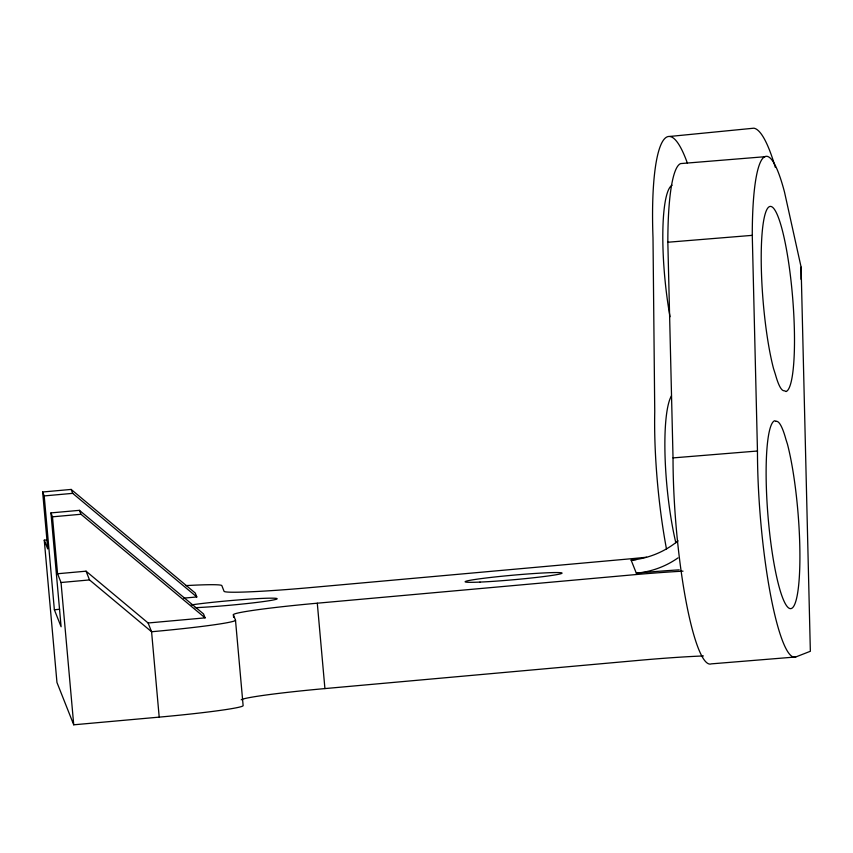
<?xml version="1.0" encoding="UTF-8"?>
<svg xmlns="http://www.w3.org/2000/svg" width="853" height="853" viewBox="0 0 853 853"><rect width="100%" height="100%" fill="white"/><g stroke="black" fill="none" stroke-linecap="round" stroke-linejoin="round"><path stroke-width="1.28" d="M795.732 656.981L810.35 651.276L801.106 267.106L784.547 192.256A143.037 22.839 85.3 0 0 752.271 235.353L757.464 451.013A143.037 22.839 85.3 0 0 795.732 656.981L711.295 663.869A143.037 22.839 85.3 0 1 673.028 457.901L667.835 242.241A143.037 22.839 85.3 0 1 680.705 163.584L765.141 156.696M669.946 136.437L753.849 128.195A143.037 26.774 84.4 0 1 775.292 167.316M46.851 539.938L44.26 540.162L47.725 548.916L42.65 492L71.14 489.43L195.252 593.038L196.808 596.951L183.619 598.145M42.65 492L44.207 495.913L72.697 493.354L196.808 596.951M50.935 512.898L79.425 510.339L203.536 613.936L205.093 617.86L148.113 622.989L86.057 571.179L57.567 573.749L52.481 516.822L50.935 512.898L61.096 626.752L54.368 609.767L44.207 495.913M52.481 516.822L80.971 514.263L205.093 617.86M57.567 573.749L61.032 582.503L89.522 579.933L151.578 631.742L159.202 717.128L73.731 724.805L56.959 682.475L44.26 540.162M54.368 609.767L59.635 609.287M233.615 617.433L233.381 614.81A85.822 4.041 -5.1 0 1 317.295 603.199L630.676 575.029A85.822 4.041 -5.1 0 1 683.018 571.158M241.196 699.823A85.822 4.041 -5.1 0 1 324.918 688.584L638.289 660.414A85.822 4.041 -5.1 0 1 703.405 655.957M667.835 242.241L752.271 235.353M673.028 457.901L757.464 451.013M678.071 540.834A85.822 85.716 -21.6 0 1 631.124 560.101L636.306 573.163A85.822 4.041 -5.1 0 1 679.244 569.847M233.381 614.81L235.492 620.131L243.116 705.516A85.822 4.041 -5.1 0 1 159.202 717.128M148.113 622.989L151.578 631.742A85.822 4.041 -5.1 0 0 235.492 620.131M71.14 489.43L72.697 493.354M79.425 510.339L80.971 514.263M86.057 571.179L89.522 579.933M317.295 603.199L324.918 688.584M61.032 582.503L73.731 724.805M801.106 267.106A230.161 3.977 89 0 1 801.031 279.315M191.061 604.958A48.632 2.292 -5.1 0 1 260.272 598.497A48.632 2.292 -5.1 0 1 264.558 601.408A48.632 2.292 -5.1 0 1 195.102 607.699M185.858 585.606A85.822 4.041 -5.1 0 1 221.833 585.638L224.062 591.289A85.822 4.041 -5.1 0 0 311.089 587.525L624.46 559.344A85.822 4.041 -5.1 0 0 646.531 557.222M675.821 542.753A94.406 17.668 84.4 0 1 671.471 395.845M687.337 163.03A143.037 26.774 84.4 0 0 653.003 237.848L654.741 411.732A143.037 26.774 84.4 0 0 666.502 549.161M670.021 316.762A94.406 17.668 84.4 0 1 672.068 185.218M636.359 559.621A85.822 4.041 -5.1 0 1 631.124 560.101M678.018 557.883A85.822 85.716 -21.6 0 1 636.306 573.163M786.093 391.506L784.28 390.738A71.993 11.494 85.3 0 1 775.43 374.51L773.479 368.389A92.966 14.842 85.3 0 1 763.478 221.716A92.966 14.842 85.3 0 1 789.633 269.633A92.966 14.842 85.3 0 1 786.093 391.506M776.091 421.35L774.652 420.742A94.406 15.077 85.3 0 0 771.059 544.502A94.406 15.077 85.3 0 0 797.608 593.155A94.406 15.077 85.3 0 0 787.458 444.21L785.912 439.359A77.762 12.422 85.3 0 0 776.091 421.35M479.994 582.087A48.632 2.292 -5.1 0 0 560.624 573.802A48.632 2.292 -5.1 0 0 500.231 576.415A48.632 2.292 -5.1 0 0 479.994 582.087"/></g></svg>
